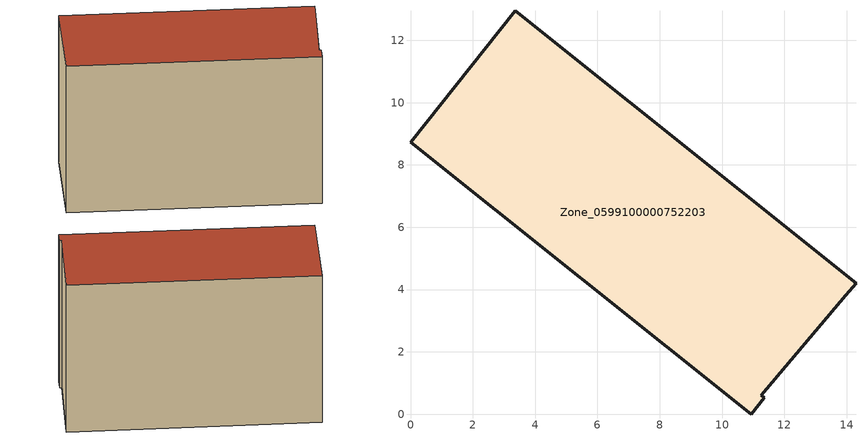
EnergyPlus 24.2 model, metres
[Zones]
Zone_0599100000752203
 floor ground (C_G): 0,8.73 3.36,12.95 14.3,4.21 13.97,3.82 11.26,0.6 11.36,0.53 10.94,0 z0.5
 wall outside (C_F): 3.36,12.95 0,8.73 10.94,0 11.36,0.53 11.26,0.6 13.97,3.82 14.3,4.21 3.36,12.95 z0.5:9.83
 roof outside (C_R): 11.36,0.53 11.26,0.6 13.97,3.82 14.3,4.21 3.36,12.95 0,8.73 10.94,0 z9.83
[BUILDING]
Pand.0599100000752203: North Axis=0; Terrain=City; Loads Convergence Tolerance Value=0.04; Temperature Convergence Tolerance Value=0.4; Solar Distribution=FullExterior; Maximum Number of Warmup Days=25; Minimum Number of Warmup Days=1
[Site:Location]
Rotterdam.The.Hague.AP_ZH_NLD Design_Conditions: Latitude=51.96; Longitude=4.45; Time Zone=1; Elevation=-4.5
[SITE:GROUNDTEMPERATURE:BUILDINGSURFACE]
18, 18, 18, 18, 18, 18, 18, 18, 18, 18, 18, 18
[MATERIAL] Thermal Absorptance=0.9; Solar Absorptance=0.7; Visible Absorptance=0.7
Name | Roughness | Thickness | Conductivity | Density | Specific Heat
G.TI.2006-2014 | MediumSmooth | 0.15 | 0.06 | 540 | 1210
F.TI.2006-2014 | Rough | 0.3 | 0.12 | 1920 | 840
R.TI.2006-2014 | MediumRough | 0.2 | 0.08 | 1500 | 1000
[CONSTRUCTION]
C_G: G.TI.2006-2014
C_F: F.TI.2006-2014
C_R: R.TI.2006-2014
[ZONE]
Zone_0599100000752203: Type=1; Multiplier=1; Ceiling Height=Autocalculate; Volume=Autocalculate; Floor Area=autocalculate; Part of Total Floor Area=Yes
[ZONEINFILTRATION:DESIGNFLOWRATE]
Infil_Zone_0599100000752203: Zone or ZoneList or Space or SpaceList=Zone_0599100000752203; Schedule=AlwaysOn; Design Flow Rate Calculation Method=Flow/Area; Flow Rate per Floor Area=0.0015; Constant Term Coefficient=1; Temperature Term Coefficient=0; Velocity Term Coefficient=0; Velocity Squared Term Coefficient=0
[HVACTEMPLATE:ZONE:IDEALLOADSAIRSYSTEM]
Zone_0599100000752203: Maximum Heating Supply Air Temperature=50; Minimum Cooling Supply Air Temperature=13; Maximum Heating Supply Air Humidity Ratio=0.0156; Minimum Cooling Supply Air Humidity Ratio=0.0077; Heating Limit=NoLimit; Cooling Limit=NoLimit; Dehumidification Control Type=ConstantSensibleHeatRatio; Cooling Sensible Heat Ratio=0.7; Dehumidification Setpoint=60; Humidification Control Type=None; Humidification Setpoint=30; Outdoor Air Method=None; Outdoor Air Flow Rate per Person=0.00944; Outdoor Air Flow Rate per Zone Floor Area=0; Outdoor Air Flow Rate per Zone=0; Demand Controlled Ventilation Type=None; Outdoor Air Economizer Type=NoEconomizer; Heat Recovery Type=None; Sensible Heat Recovery Effectiveness=0.7; Latent Heat Recovery Effectiveness=0.65
[ZONECONTROL:THERMOSTAT]
ThermostatControl_Zone_0599100000752203: Zone or ZoneList=Zone_0599100000752203; Control Type Schedule=DualSetpointControlType; Control 1=Thermostat_Zone_0599100000752203; Temperature Difference Between Cutout And Setpoint=0
[THERMOSTATSETPOINT:DUALSETPOINT]
Thermostat_Zone_0599100000752203: Heating Setpoint Temperature Schedule=HeatingSetpoint_Zone_0599100000752203; Cooling Setpoint Temperature Schedule=CoolingSetpoint_Zone_0599100000752203
[SCHEDULE:COMPACT]
HeatingSetpoint_Zone_0599100000752203: Through: 12/31, For: AllDays, Until: 24:00, 21
CoolingSetpoint_Zone_0599100000752203: Through: 12/31, For: AllDays, Until: 24:00, 24
DualSetpointControlType: Through: 12/31, For: AllDays, Until: 24:00, 4
AlwaysOn: Through: 12/31, For: AllDays, Until: 24:00, 1
